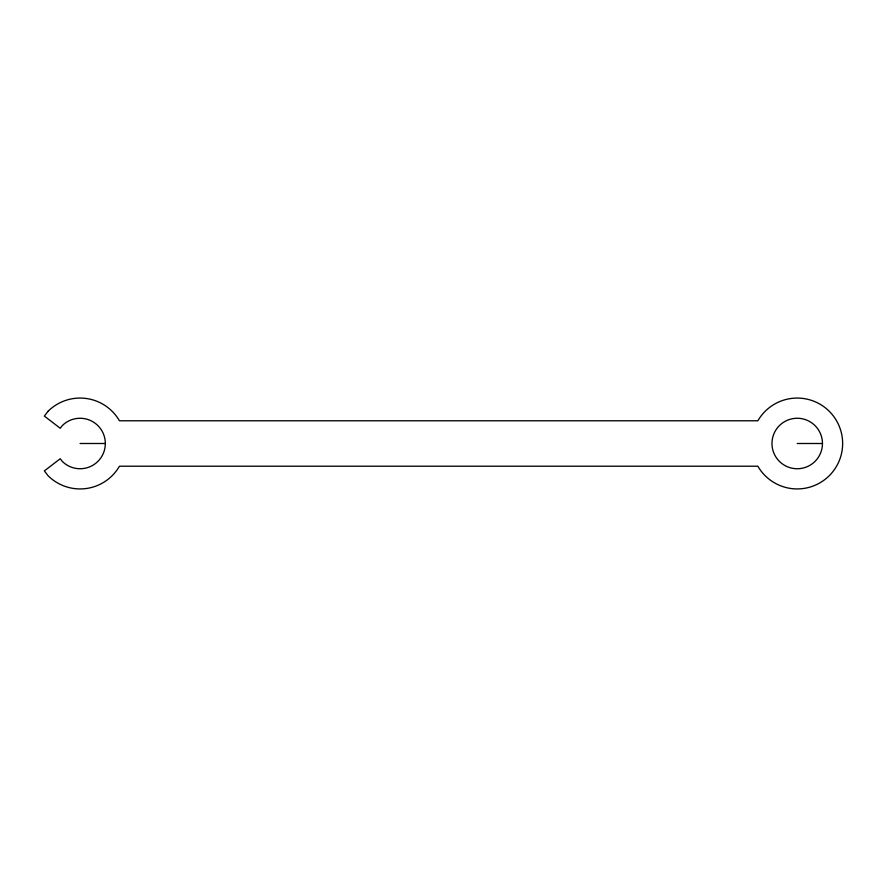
<?xml version="1.0" encoding="UTF-8"?>
<svg xmlns="http://www.w3.org/2000/svg" width="887" height="887" viewBox="0 0 887 887"><rect width="100%" height="100%" fill="white"/><g stroke="black" fill="none" stroke-linecap="round" stroke-linejoin="round"><path stroke-width="1.33" d="M80.085 443.5L105.331 443.5M797.213 443.5L822.46 443.5A25.246 25.246 0 0 0 784.596 421.635A25.246 25.246 0 0 0 784.596 465.365A25.246 25.246 0 0 0 822.46 443.5M47.965 411.368L44.35 416.081L60.238 428.266L62.245 425.649A25.246 25.246 0 0 1 97.936 425.649A25.246 25.246 0 0 1 97.936 461.351A25.246 25.246 0 0 1 62.245 461.351L60.238 458.734L44.35 470.919L47.965 475.632A45.437 45.437 0 0 0 119.446 466.218L757.864 466.218A45.437 45.437 0 0 0 826.418 478.304A45.437 45.437 0 0 0 826.418 408.696A45.437 45.437 0 0 0 757.864 420.782L119.446 420.782A45.437 45.437 0 0 0 47.965 411.368"/></g></svg>
